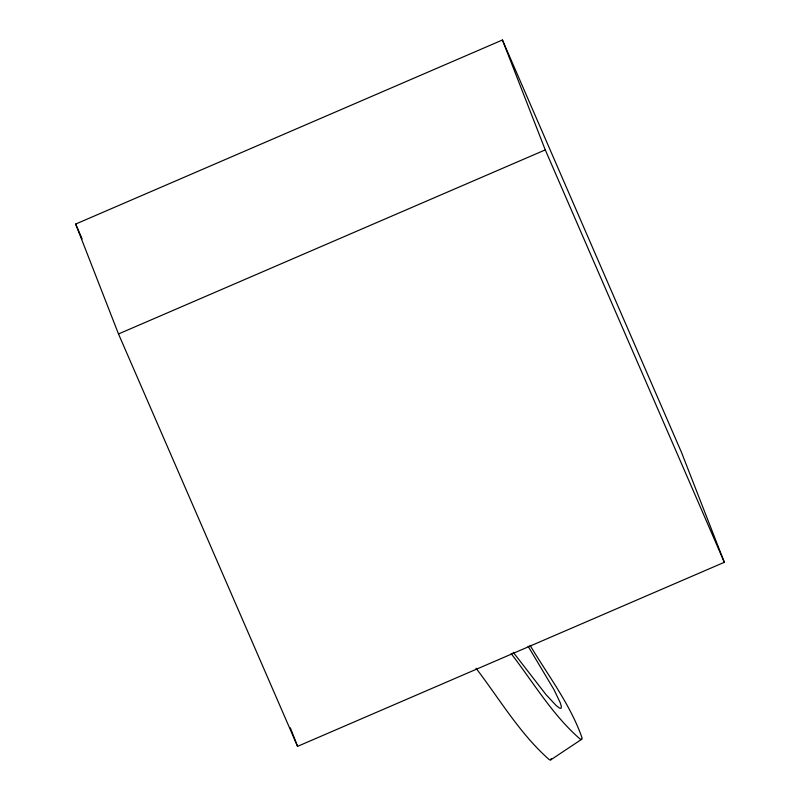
<?xml version="1.0" encoding="UTF-8"?>
<svg xmlns="http://www.w3.org/2000/svg" width="800" height="800" viewBox="0 0 800 800"><rect width="100%" height="100%" fill="white"/><g stroke="black" fill="none" stroke-linecap="round" stroke-linejoin="round"><path stroke-width="1.2" d="M476.05 668.27C499.69 699.19 520.03 733.99 549.45 759.82L550.75 759.87L551.2 758.63M550.75 759.87L581.66 739.31L582.12 738.07C570.44 704.56 548.13 675.65 530.07 645.32M75.66 224.07L502.43 40L681.5 452.4L724.34 562.29L297.57 746.36L118.5 333.96L75.66 224.07L82.13 238.96M118.5 333.96L545.27 149.89L502.43 40M581.66 739.31L580.36 739.25C552.58 715.21 533.47 682.53 511.14 653.63M513.21 652.26L546.05 694.67L556.17 705.52L559.38 708.02L561.07 708.35L561.4 706.64L560.29 702.87L554.04 689.75L528.12 646.27M545.27 149.89L724.34 562.29M290.36 727.85L297.57 746.36"/></g></svg>
